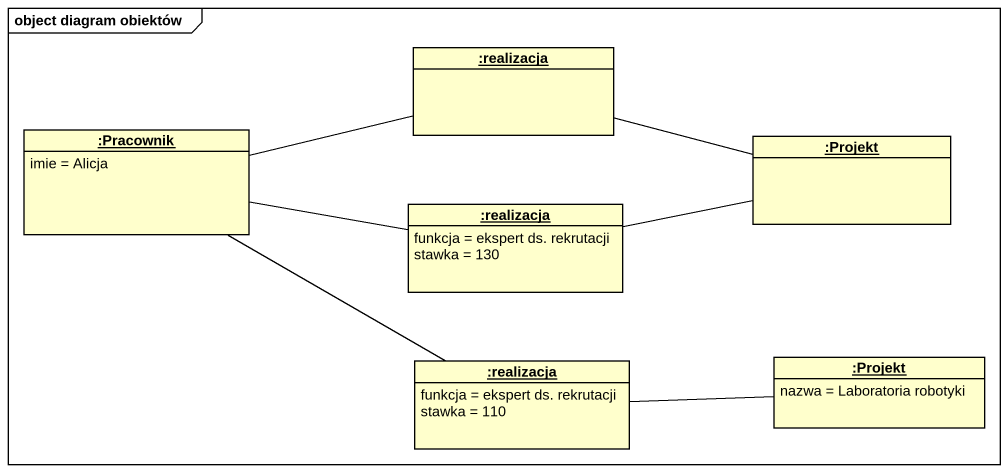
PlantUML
@startuml
mainframe object diagram obiektów
hide circle
hide empty members
object ":realizacja" as realizacja
object ":Pracownik" as Pracownik {
  imie = Alicja
}
object ":Projekt" as Projekt
object ":realizacja" as realizacja_2 {
  funkcja = ekspert ds. rekrutacji
  stawka = 130
}
object ":realizacja" as realizacja_3 {
  funkcja = ekspert ds. rekrutacji
  stawka = 110
}
object ":Projekt" as Projekt_2 {
  nazwa = Laboratoria robotyki
}
realizacja -right- Projekt
Pracownik -right- realizacja
Pracownik -right- realizacja_2
Pracownik -right- realizacja_3
realizacja_2 -right- Projekt
realizacja_3 -right- Projekt_2
@enduml
